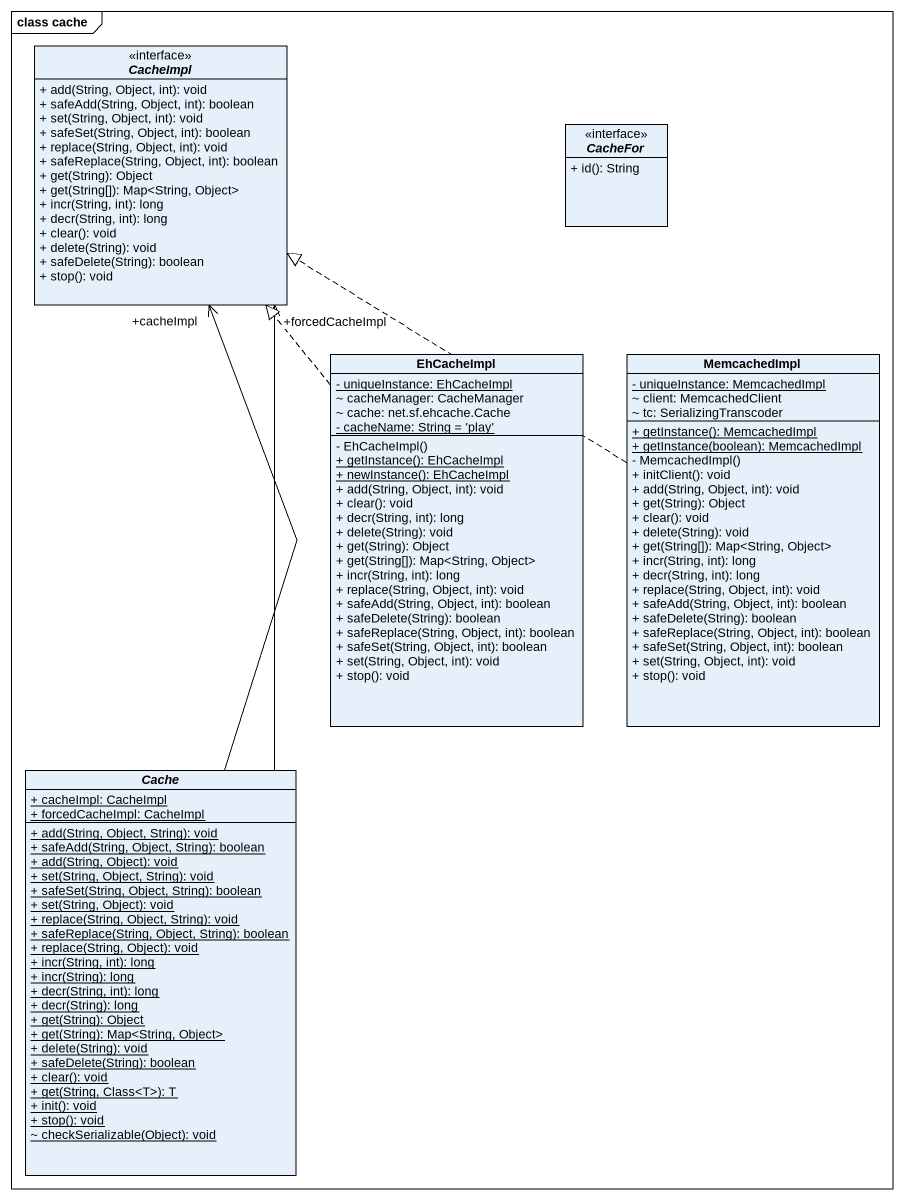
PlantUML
@startuml
mainframe class cache
hide circle
hide empty members
skinparam classAttributeIconSize 0
interface CacheImpl <<interface>> {
  + add(String, Object, int): void
  + safeAdd(String, Object, int): boolean
  + set(String, Object, int): void
  + safeSet(String, Object, int): boolean
  + replace(String, Object, int): void
  + safeReplace(String, Object, int): boolean
  + get(String): Object
  + get(String[]): Map<String, Object>
  + incr(String, int): long
  + decr(String, int): long
  + clear(): void
  + delete(String): void
  + safeDelete(String): boolean
  + stop(): void
}
interface CacheFor <<interface>> {
  + id(): String
}
class EhCacheImpl {
  {static} - uniqueInstance: EhCacheImpl
  ~ cacheManager: CacheManager
  ~ cache: net.sf.ehcache.Cache
  {static} - cacheName: String = 'play'
  - EhCacheImpl()
  {static} + getInstance(): EhCacheImpl
  {static} + newInstance(): EhCacheImpl
  + add(String, Object, int): void
  + clear(): void
  + decr(String, int): long
  + delete(String): void
  + get(String): Object
  + get(String[]): Map<String, Object>
  + incr(String, int): long
  + replace(String, Object, int): void
  + safeAdd(String, Object, int): boolean
  + safeDelete(String): boolean
  + safeReplace(String, Object, int): boolean
  + safeSet(String, Object, int): boolean
  + set(String, Object, int): void
  + stop(): void
}
class MemcachedImpl {
  {static} - uniqueInstance: MemcachedImpl
  ~ client: MemcachedClient
  ~ tc: SerializingTranscoder
  {static} + getInstance(): MemcachedImpl
  {static} + getInstance(boolean): MemcachedImpl
  - MemcachedImpl()
  + initClient(): void
  + add(String, Object, int): void
  + get(String): Object
  + clear(): void
  + delete(String): void
  + get(String[]): Map<String, Object>
  + incr(String, int): long
  + decr(String, int): long
  + replace(String, Object, int): void
  + safeAdd(String, Object, int): boolean
  + safeDelete(String): boolean
  + safeReplace(String, Object, int): boolean
  + safeSet(String, Object, int): boolean
  + set(String, Object, int): void
  + stop(): void
}
abstract class Cache {
  {static} + cacheImpl: CacheImpl
  {static} + forcedCacheImpl: CacheImpl
  {static} + add(String, Object, String): void
  {static} + safeAdd(String, Object, String): boolean
  {static} + add(String, Object): void
  {static} + set(String, Object, String): void
  {static} + safeSet(String, Object, String): boolean
  {static} + set(String, Object): void
  {static} + replace(String, Object, String): void
  {static} + safeReplace(String, Object, String): boolean
  {static} + replace(String, Object): void
  {static} + incr(String, int): long
  {static} + incr(String): long
  {static} + decr(String, int): long
  {static} + decr(String): long
  {static} + get(String): Object
  {static} + get(String): Map<String, Object>
  {static} + delete(String): void
  {static} + safeDelete(String): boolean
  {static} + clear(): void
  {static} + get(String, Class<T>): T
  {static} + init(): void
  {static} + stop(): void
  {static} ~ checkSerializable(Object): void
}
EhCacheImpl .up.|> CacheImpl
MemcachedImpl .up.|> CacheImpl
Cache -up-> "+cacheImpl" CacheImpl
Cache -up-> "+forcedCacheImpl" CacheImpl
@enduml
